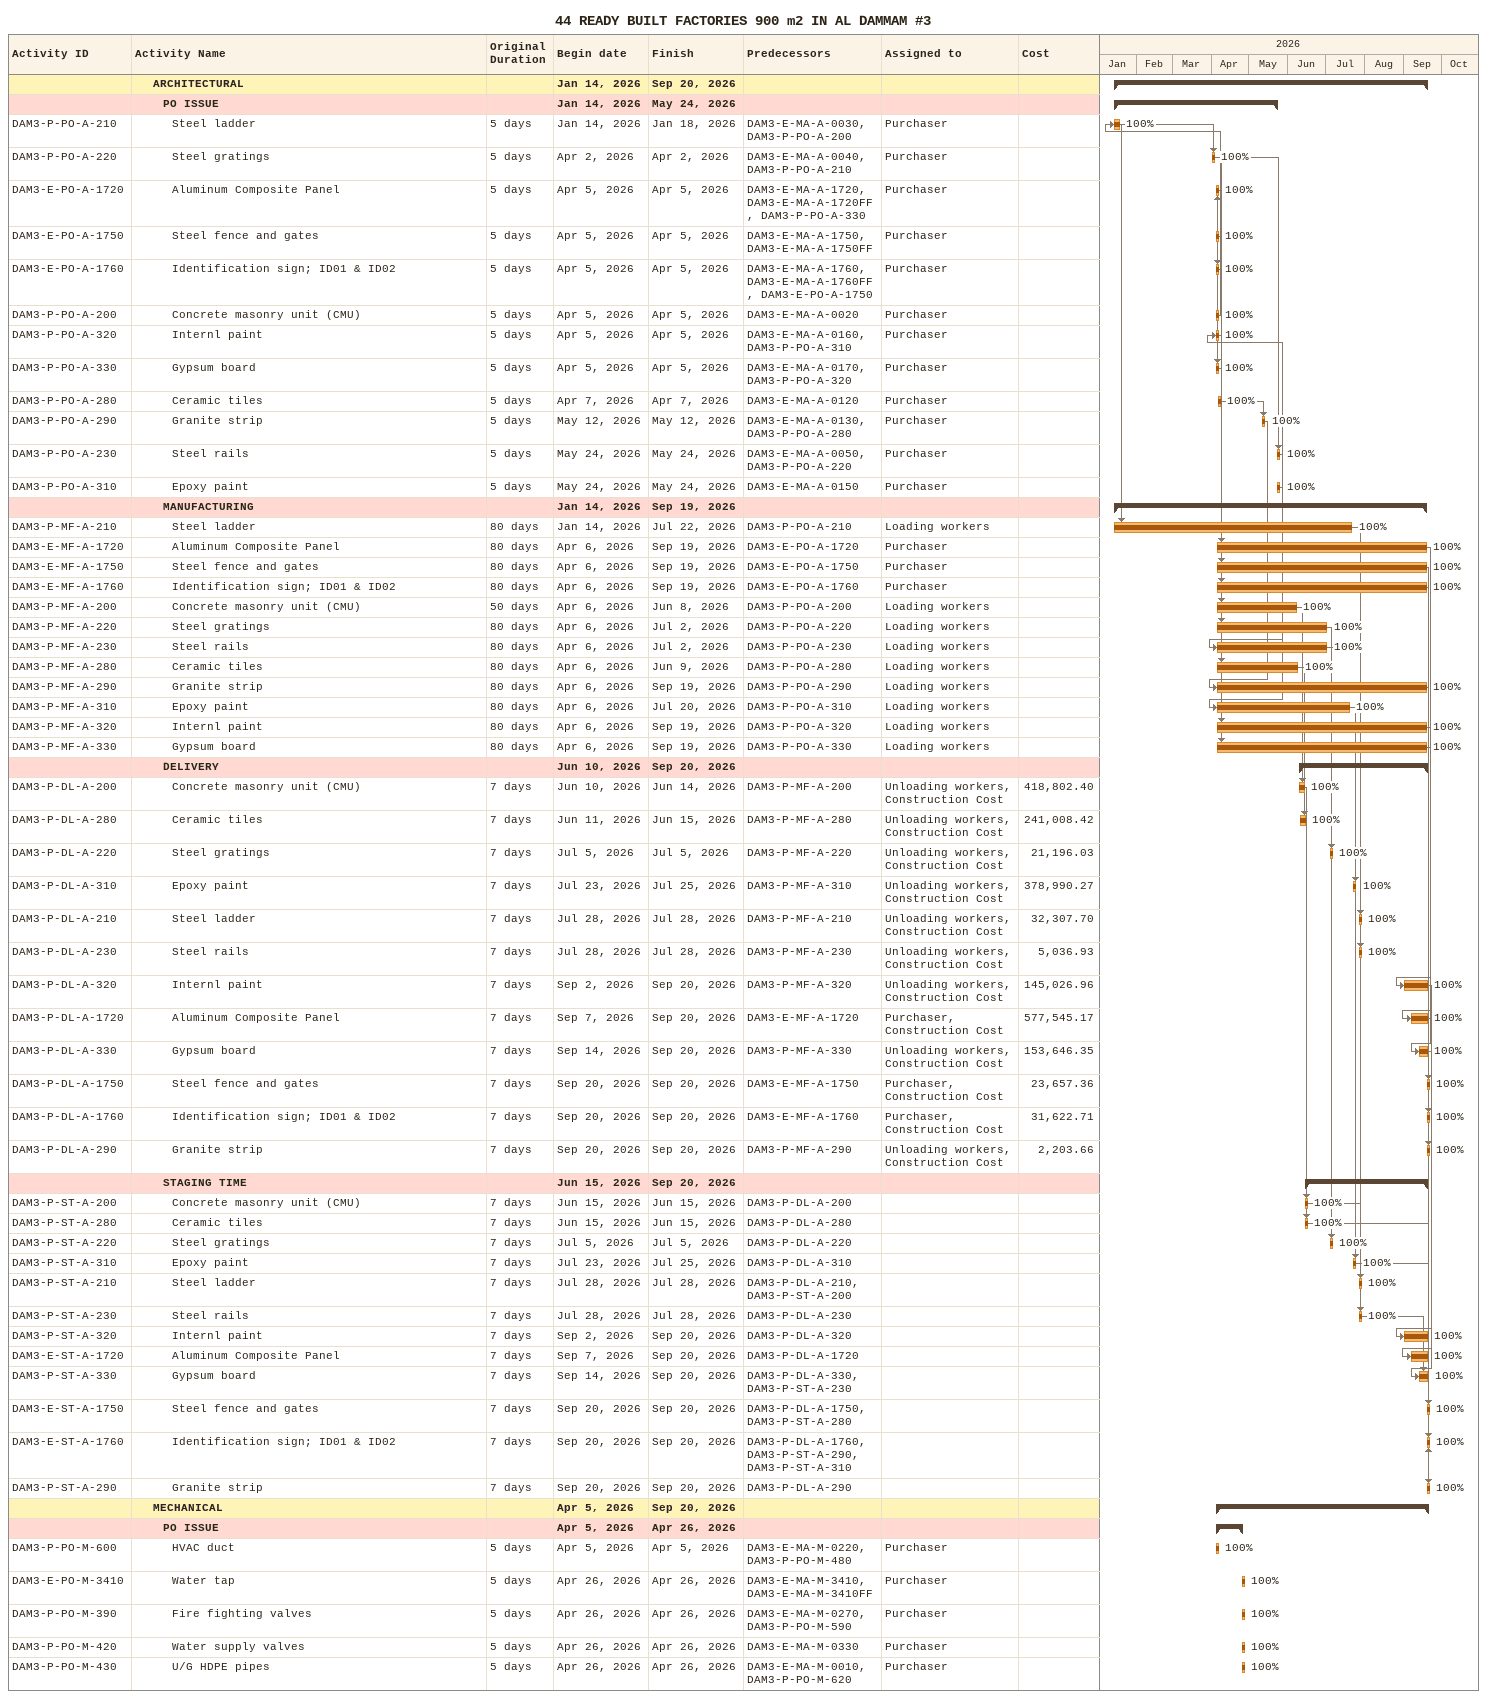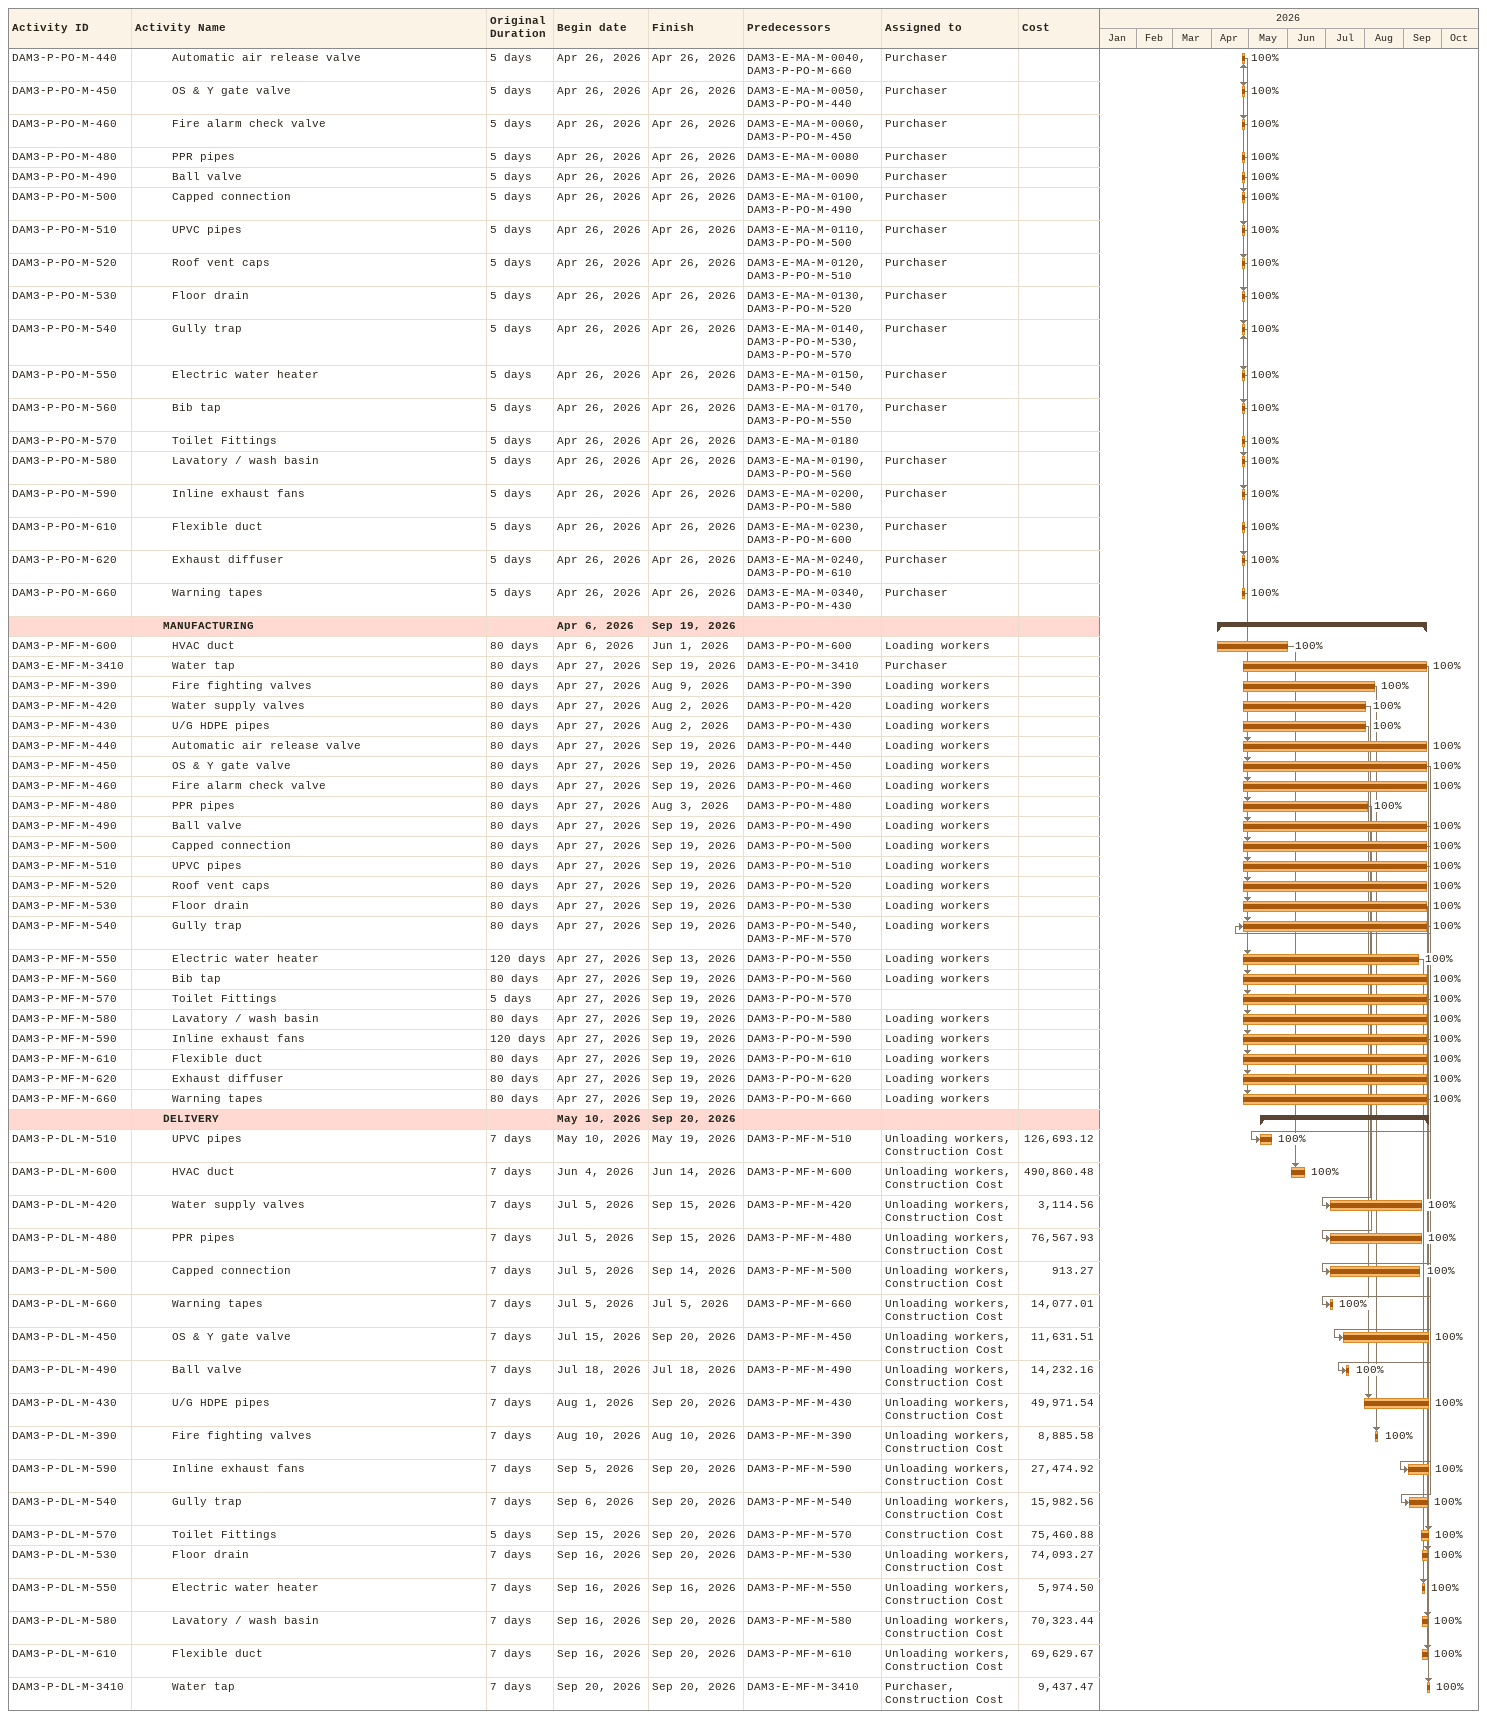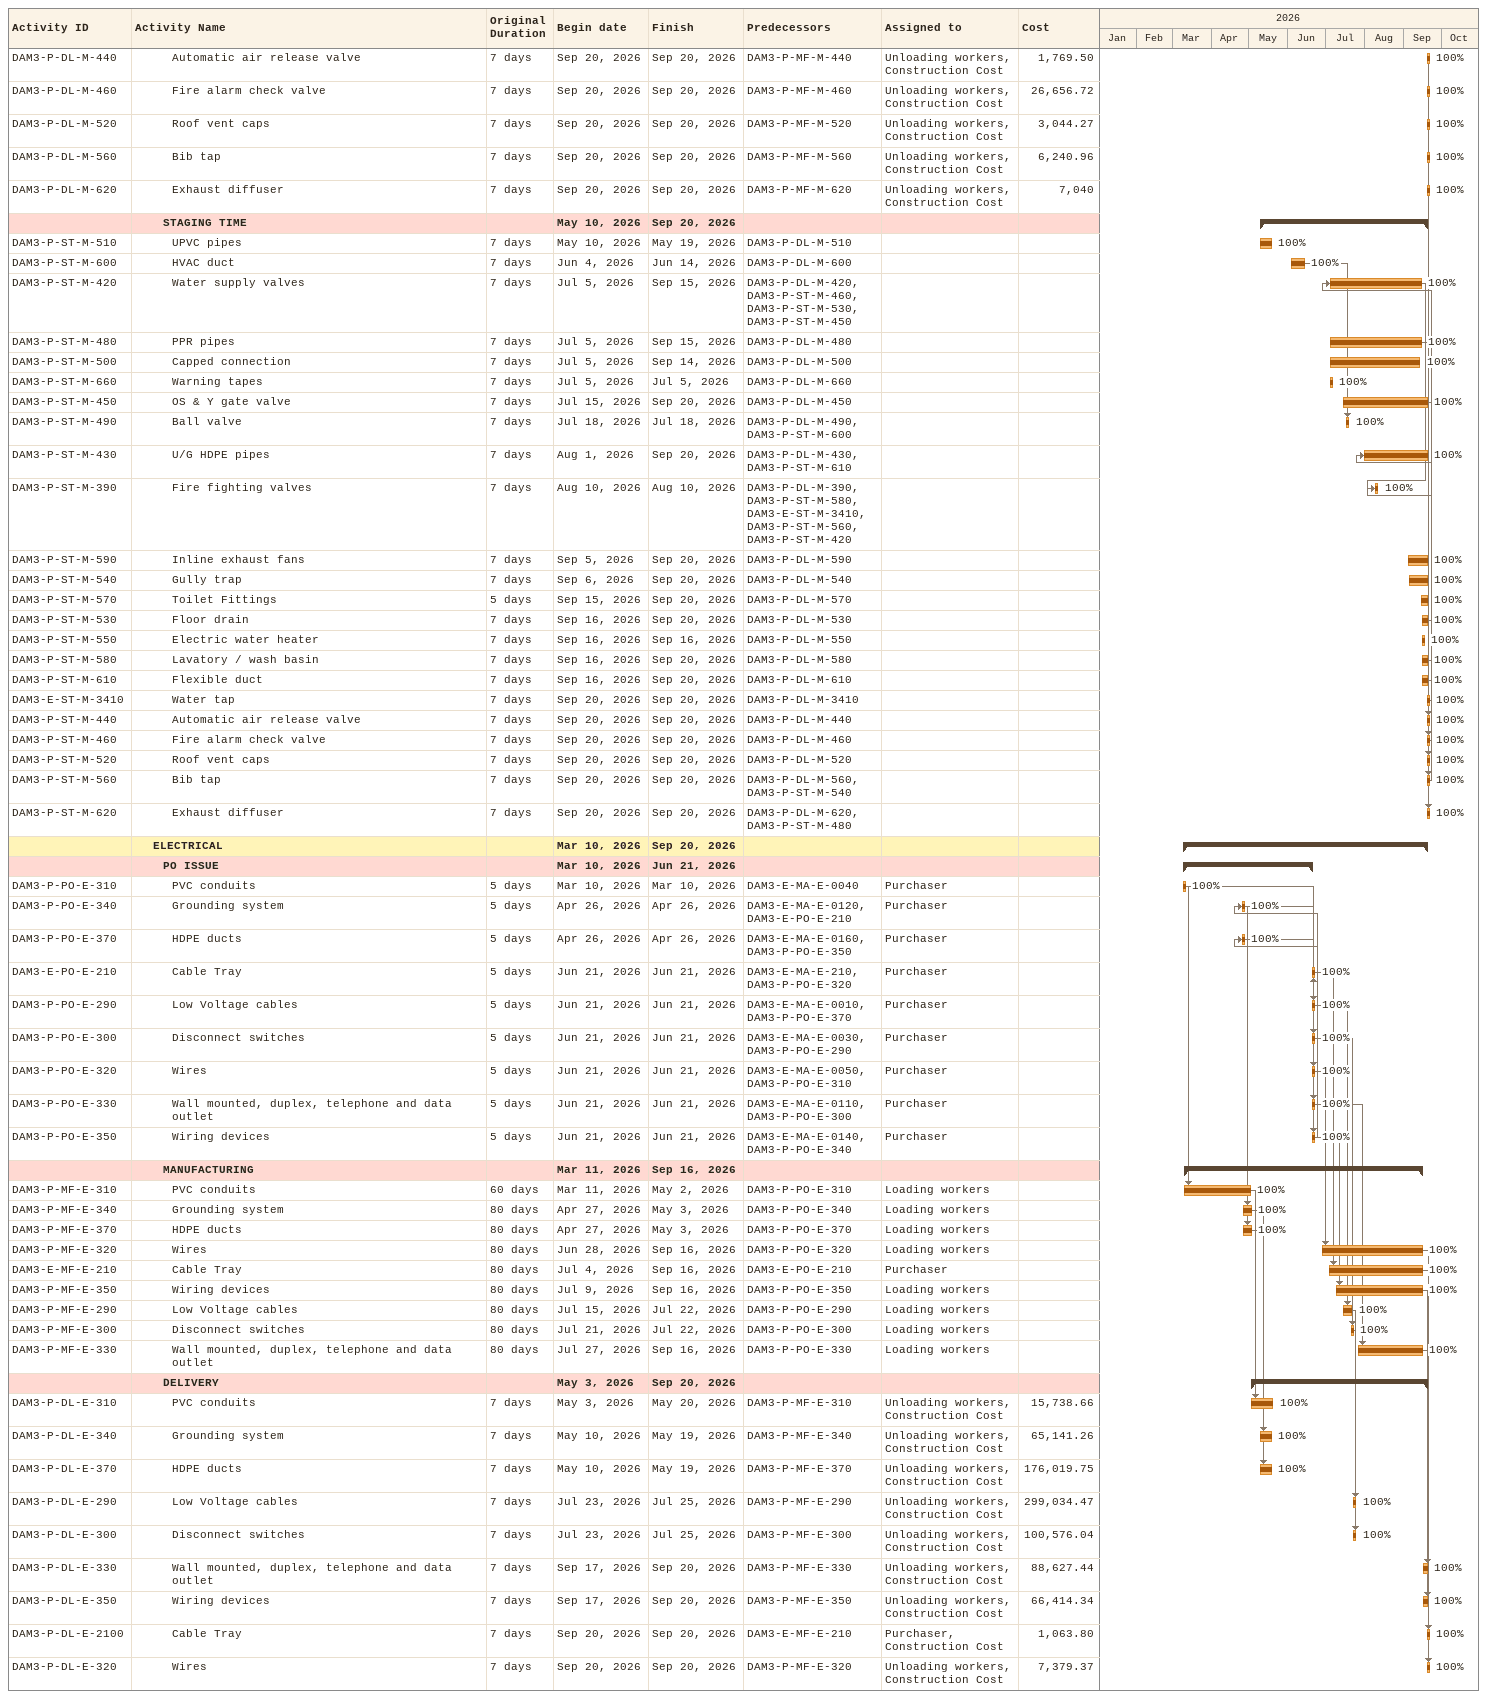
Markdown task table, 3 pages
44 READY BUILT FACTORIES 900 m2 IN AL DAMMAM #3

| ID | Level | Task | Original duration | Start | Finish | Predecessors | Resources | % complete | Cost |
|---|---|---|---|---|---|---|---|---|---|
|  | 3 | **ARCHITECTURAL** |  | 2026-01-14 | 2026-09-20 |  |  |  |  |
|  | 4 | **PO ISSUE** |  | 2026-01-14 | 2026-05-24 |  |  |  |  |
| DAM3-P-PO-A-210 | 5 | Steel ladder | 5d | 2026-01-14 | 2026-01-18 | DAM3-E-MA-A-0030, DAM3-P-PO-A-200 | Purchaser | 100 |  |
| DAM3-P-PO-A-220 | 5 | Steel gratings | 5d | 2026-04-02 | 2026-04-02 | DAM3-E-MA-A-0040, DAM3-P-PO-A-210 | Purchaser | 100 |  |
| DAM3-E-PO-A-1720 | 5 | Aluminum Composite Panel | 5d | 2026-04-05 | 2026-04-05 | DAM3-E-MA-A-1720, DAM3-E-MA-A-1720FF, DAM3-P-PO-A-330 | Purchaser | 100 |  |
| DAM3-E-PO-A-1750 | 5 | Steel fence and gates | 5d | 2026-04-05 | 2026-04-05 | DAM3-E-MA-A-1750, DAM3-E-MA-A-1750FF | Purchaser | 100 |  |
| DAM3-E-PO-A-1760 | 5 | Identification sign; ID01 & ID02 | 5d | 2026-04-05 | 2026-04-05 | DAM3-E-MA-A-1760, DAM3-E-MA-A-1760FF, DAM3-E-PO-A-1750 | Purchaser | 100 |  |
| DAM3-P-PO-A-200 | 5 | Concrete masonry unit (CMU) | 5d | 2026-04-05 | 2026-04-05 | DAM3-E-MA-A-0020 | Purchaser | 100 |  |
| DAM3-P-PO-A-320 | 5 | Internl paint | 5d | 2026-04-05 | 2026-04-05 | DAM3-E-MA-A-0160, DAM3-P-PO-A-310 | Purchaser | 100 |  |
| DAM3-P-PO-A-330 | 5 | Gypsum board | 5d | 2026-04-05 | 2026-04-05 | DAM3-E-MA-A-0170, DAM3-P-PO-A-320 | Purchaser | 100 |  |
| DAM3-P-PO-A-280 | 5 | Ceramic tiles | 5d | 2026-04-07 | 2026-04-07 | DAM3-E-MA-A-0120 | Purchaser | 100 |  |
| DAM3-P-PO-A-290 | 5 | Granite strip | 5d | 2026-05-12 | 2026-05-12 | DAM3-E-MA-A-0130, DAM3-P-PO-A-280 | Purchaser | 100 |  |
| DAM3-P-PO-A-230 | 5 | Steel rails | 5d | 2026-05-24 | 2026-05-24 | DAM3-E-MA-A-0050, DAM3-P-PO-A-220 | Purchaser | 100 |  |
| DAM3-P-PO-A-310 | 5 | Epoxy paint | 5d | 2026-05-24 | 2026-05-24 | DAM3-E-MA-A-0150 | Purchaser | 100 |  |
|  | 4 | **MANUFACTURING** |  | 2026-01-14 | 2026-09-19 |  |  |  |  |
| DAM3-P-MF-A-210 | 5 | Steel ladder | 80d | 2026-01-14 | 2026-07-22 | DAM3-P-PO-A-210 | Loading workers | 100 |  |
| DAM3-E-MF-A-1720 | 5 | Aluminum Composite Panel | 80d | 2026-04-06 | 2026-09-19 | DAM3-E-PO-A-1720 | Purchaser | 100 |  |
| DAM3-E-MF-A-1750 | 5 | Steel fence and gates | 80d | 2026-04-06 | 2026-09-19 | DAM3-E-PO-A-1750 | Purchaser | 100 |  |
| DAM3-E-MF-A-1760 | 5 | Identification sign; ID01 & ID02 | 80d | 2026-04-06 | 2026-09-19 | DAM3-E-PO-A-1760 | Purchaser | 100 |  |
| DAM3-P-MF-A-200 | 5 | Concrete masonry unit (CMU) | 50d | 2026-04-06 | 2026-06-08 | DAM3-P-PO-A-200 | Loading workers | 100 |  |
| DAM3-P-MF-A-220 | 5 | Steel gratings | 80d | 2026-04-06 | 2026-07-02 | DAM3-P-PO-A-220 | Loading workers | 100 |  |
| DAM3-P-MF-A-230 | 5 | Steel rails | 80d | 2026-04-06 | 2026-07-02 | DAM3-P-PO-A-230 | Loading workers | 100 |  |
| DAM3-P-MF-A-280 | 5 | Ceramic tiles | 80d | 2026-04-06 | 2026-06-09 | DAM3-P-PO-A-280 | Loading workers | 100 |  |
| DAM3-P-MF-A-290 | 5 | Granite strip | 80d | 2026-04-06 | 2026-09-19 | DAM3-P-PO-A-290 | Loading workers | 100 |  |
| DAM3-P-MF-A-310 | 5 | Epoxy paint | 80d | 2026-04-06 | 2026-07-20 | DAM3-P-PO-A-310 | Loading workers | 100 |  |
| DAM3-P-MF-A-320 | 5 | Internl paint | 80d | 2026-04-06 | 2026-09-19 | DAM3-P-PO-A-320 | Loading workers | 100 |  |
| DAM3-P-MF-A-330 | 5 | Gypsum board | 80d | 2026-04-06 | 2026-09-19 | DAM3-P-PO-A-330 | Loading workers | 100 |  |
|  | 4 | **DELIVERY** |  | 2026-06-10 | 2026-09-20 |  |  |  |  |
| DAM3-P-DL-A-200 | 5 | Concrete masonry unit (CMU) | 7d | 2026-06-10 | 2026-06-14 | DAM3-P-MF-A-200 | Unloading workers, Construction Cost | 100 | 418802.40 |
| DAM3-P-DL-A-280 | 5 | Ceramic tiles | 7d | 2026-06-11 | 2026-06-15 | DAM3-P-MF-A-280 | Unloading workers, Construction Cost | 100 | 241008.42 |
| DAM3-P-DL-A-220 | 5 | Steel gratings | 7d | 2026-07-05 | 2026-07-05 | DAM3-P-MF-A-220 | Unloading workers, Construction Cost | 100 | 21196.03 |
| DAM3-P-DL-A-310 | 5 | Epoxy paint | 7d | 2026-07-23 | 2026-07-25 | DAM3-P-MF-A-310 | Unloading workers, Construction Cost | 100 | 378990.27 |
| DAM3-P-DL-A-210 | 5 | Steel ladder | 7d | 2026-07-28 | 2026-07-28 | DAM3-P-MF-A-210 | Unloading workers, Construction Cost | 100 | 32307.70 |
| DAM3-P-DL-A-230 | 5 | Steel rails | 7d | 2026-07-28 | 2026-07-28 | DAM3-P-MF-A-230 | Unloading workers, Construction Cost | 100 | 5036.93 |
| DAM3-P-DL-A-320 | 5 | Internl paint | 7d | 2026-09-02 | 2026-09-20 | DAM3-P-MF-A-320 | Unloading workers, Construction Cost | 100 | 145026.96 |
| DAM3-P-DL-A-1720 | 5 | Aluminum Composite Panel | 7d | 2026-09-07 | 2026-09-20 | DAM3-E-MF-A-1720 | Purchaser, Construction Cost | 100 | 577545.17 |
| DAM3-P-DL-A-330 | 5 | Gypsum board | 7d | 2026-09-14 | 2026-09-20 | DAM3-P-MF-A-330 | Unloading workers, Construction Cost | 100 | 153646.35 |
| DAM3-P-DL-A-1750 | 5 | Steel fence and gates | 7d | 2026-09-20 | 2026-09-20 | DAM3-E-MF-A-1750 | Purchaser, Construction Cost | 100 | 23657.36 |
| DAM3-P-DL-A-1760 | 5 | Identification sign; ID01 & ID02 | 7d | 2026-09-20 | 2026-09-20 | DAM3-E-MF-A-1760 | Purchaser, Construction Cost | 100 | 31622.71 |
| DAM3-P-DL-A-290 | 5 | Granite strip | 7d | 2026-09-20 | 2026-09-20 | DAM3-P-MF-A-290 | Unloading workers, Construction Cost | 100 | 2203.66 |
|  | 4 | **STAGING TIME** |  | 2026-06-15 | 2026-09-20 |  |  |  |  |
| DAM3-P-ST-A-200 | 5 | Concrete masonry unit (CMU) | 7d | 2026-06-15 | 2026-06-15 | DAM3-P-DL-A-200 |  | 100 |  |
| DAM3-P-ST-A-280 | 5 | Ceramic tiles | 7d | 2026-06-15 | 2026-06-15 | DAM3-P-DL-A-280 |  | 100 |  |
| DAM3-P-ST-A-220 | 5 | Steel gratings | 7d | 2026-07-05 | 2026-07-05 | DAM3-P-DL-A-220 |  | 100 |  |
| DAM3-P-ST-A-310 | 5 | Epoxy paint | 7d | 2026-07-23 | 2026-07-25 | DAM3-P-DL-A-310 |  | 100 |  |
| DAM3-P-ST-A-210 | 5 | Steel ladder | 7d | 2026-07-28 | 2026-07-28 | DAM3-P-DL-A-210, DAM3-P-ST-A-200 |  | 100 |  |
| DAM3-P-ST-A-230 | 5 | Steel rails | 7d | 2026-07-28 | 2026-07-28 | DAM3-P-DL-A-230 |  | 100 |  |
| DAM3-P-ST-A-320 | 5 | Internl paint | 7d | 2026-09-02 | 2026-09-20 | DAM3-P-DL-A-320 |  | 100 |  |
| DAM3-E-ST-A-1720 | 5 | Aluminum Composite Panel | 7d | 2026-09-07 | 2026-09-20 | DAM3-P-DL-A-1720 |  | 100 |  |
| DAM3-P-ST-A-330 | 5 | Gypsum board | 7d | 2026-09-14 | 2026-09-20 | DAM3-P-DL-A-330, DAM3-P-ST-A-230 |  | 100 |  |
| DAM3-E-ST-A-1750 | 5 | Steel fence and gates | 7d | 2026-09-20 | 2026-09-20 | DAM3-P-DL-A-1750, DAM3-P-ST-A-280 |  | 100 |  |
| DAM3-E-ST-A-1760 | 5 | Identification sign; ID01 & ID02 | 7d | 2026-09-20 | 2026-09-20 | DAM3-P-DL-A-1760, DAM3-P-ST-A-290, DAM3-P-ST-A-310 |  | 100 |  |
| DAM3-P-ST-A-290 | 5 | Granite strip | 7d | 2026-09-20 | 2026-09-20 | DAM3-P-DL-A-290 |  | 100 |  |
|  | 3 | **MECHANICAL** |  | 2026-04-05 | 2026-09-20 |  |  |  |  |
|  | 4 | **PO ISSUE** |  | 2026-04-05 | 2026-04-26 |  |  |  |  |
| DAM3-P-PO-M-600 | 5 | HVAC duct | 5d | 2026-04-05 | 2026-04-05 | DAM3-E-MA-M-0220, DAM3-P-PO-M-480 | Purchaser | 100 |  |
| DAM3-E-PO-M-3410 | 5 | Water tap | 5d | 2026-04-26 | 2026-04-26 | DAM3-E-MA-M-3410, DAM3-E-MA-M-3410FF | Purchaser | 100 |  |
| DAM3-P-PO-M-390 | 5 | Fire fighting valves | 5d | 2026-04-26 | 2026-04-26 | DAM3-E-MA-M-0270, DAM3-P-PO-M-590 | Purchaser | 100 |  |
| DAM3-P-PO-M-420 | 5 | Water supply valves | 5d | 2026-04-26 | 2026-04-26 | DAM3-E-MA-M-0330 | Purchaser | 100 |  |
| DAM3-P-PO-M-430 | 5 | U/G HDPE pipes | 5d | 2026-04-26 | 2026-04-26 | DAM3-E-MA-M-0010, DAM3-P-PO-M-620 | Purchaser | 100 |  |
| DAM3-P-PO-M-440 | 5 | Automatic air release valve | 5d | 2026-04-26 | 2026-04-26 | DAM3-E-MA-M-0040, DAM3-P-PO-M-660 | Purchaser | 100 |  |
| DAM3-P-PO-M-450 | 5 | OS & Y gate valve | 5d | 2026-04-26 | 2026-04-26 | DAM3-E-MA-M-0050, DAM3-P-PO-M-440 | Purchaser | 100 |  |
| DAM3-P-PO-M-460 | 5 | Fire alarm check valve | 5d | 2026-04-26 | 2026-04-26 | DAM3-E-MA-M-0060, DAM3-P-PO-M-450 | Purchaser | 100 |  |
| DAM3-P-PO-M-480 | 5 | PPR pipes | 5d | 2026-04-26 | 2026-04-26 | DAM3-E-MA-M-0080 | Purchaser | 100 |  |
| DAM3-P-PO-M-490 | 5 | Ball valve | 5d | 2026-04-26 | 2026-04-26 | DAM3-E-MA-M-0090 | Purchaser | 100 |  |
| DAM3-P-PO-M-500 | 5 | Capped connection | 5d | 2026-04-26 | 2026-04-26 | DAM3-E-MA-M-0100, DAM3-P-PO-M-490 | Purchaser | 100 |  |
| DAM3-P-PO-M-510 | 5 | UPVC pipes | 5d | 2026-04-26 | 2026-04-26 | DAM3-E-MA-M-0110, DAM3-P-PO-M-500 | Purchaser | 100 |  |
| DAM3-P-PO-M-520 | 5 | Roof vent caps | 5d | 2026-04-26 | 2026-04-26 | DAM3-E-MA-M-0120, DAM3-P-PO-M-510 | Purchaser | 100 |  |
| DAM3-P-PO-M-530 | 5 | Floor drain | 5d | 2026-04-26 | 2026-04-26 | DAM3-E-MA-M-0130, DAM3-P-PO-M-520 | Purchaser | 100 |  |
| DAM3-P-PO-M-540 | 5 | Gully trap | 5d | 2026-04-26 | 2026-04-26 | DAM3-E-MA-M-0140, DAM3-P-PO-M-530, DAM3-P-PO-M-570 | Purchaser | 100 |  |
| DAM3-P-PO-M-550 | 5 | Electric water heater | 5d | 2026-04-26 | 2026-04-26 | DAM3-E-MA-M-0150, DAM3-P-PO-M-540 | Purchaser | 100 |  |
| DAM3-P-PO-M-560 | 5 | Bib tap | 5d | 2026-04-26 | 2026-04-26 | DAM3-E-MA-M-0170, DAM3-P-PO-M-550 | Purchaser | 100 |  |
| DAM3-P-PO-M-570 | 5 | Toilet Fittings | 5d | 2026-04-26 | 2026-04-26 | DAM3-E-MA-M-0180 |  | 100 |  |
| DAM3-P-PO-M-580 | 5 | Lavatory / wash basin | 5d | 2026-04-26 | 2026-04-26 | DAM3-E-MA-M-0190, DAM3-P-PO-M-560 | Purchaser | 100 |  |
| DAM3-P-PO-M-590 | 5 | Inline exhaust fans | 5d | 2026-04-26 | 2026-04-26 | DAM3-E-MA-M-0200, DAM3-P-PO-M-580 | Purchaser | 100 |  |
| DAM3-P-PO-M-610 | 5 | Flexible duct | 5d | 2026-04-26 | 2026-04-26 | DAM3-E-MA-M-0230, DAM3-P-PO-M-600 | Purchaser | 100 |  |
| DAM3-P-PO-M-620 | 5 | Exhaust diffuser | 5d | 2026-04-26 | 2026-04-26 | DAM3-E-MA-M-0240, DAM3-P-PO-M-610 | Purchaser | 100 |  |
| DAM3-P-PO-M-660 | 5 | Warning tapes | 5d | 2026-04-26 | 2026-04-26 | DAM3-E-MA-M-0340, DAM3-P-PO-M-430 | Purchaser | 100 |  |
|  | 4 | **MANUFACTURING** |  | 2026-04-06 | 2026-09-19 |  |  |  |  |
| DAM3-P-MF-M-600 | 5 | HVAC duct | 80d | 2026-04-06 | 2026-06-01 | DAM3-P-PO-M-600 | Loading workers | 100 |  |
| DAM3-E-MF-M-3410 | 5 | Water tap | 80d | 2026-04-27 | 2026-09-19 | DAM3-E-PO-M-3410 | Purchaser | 100 |  |
| DAM3-P-MF-M-390 | 5 | Fire fighting valves | 80d | 2026-04-27 | 2026-08-09 | DAM3-P-PO-M-390 | Loading workers | 100 |  |
| DAM3-P-MF-M-420 | 5 | Water supply valves | 80d | 2026-04-27 | 2026-08-02 | DAM3-P-PO-M-420 | Loading workers | 100 |  |
| DAM3-P-MF-M-430 | 5 | U/G HDPE pipes | 80d | 2026-04-27 | 2026-08-02 | DAM3-P-PO-M-430 | Loading workers | 100 |  |
| DAM3-P-MF-M-440 | 5 | Automatic air release valve | 80d | 2026-04-27 | 2026-09-19 | DAM3-P-PO-M-440 | Loading workers | 100 |  |
| DAM3-P-MF-M-450 | 5 | OS & Y gate valve | 80d | 2026-04-27 | 2026-09-19 | DAM3-P-PO-M-450 | Loading workers | 100 |  |
| DAM3-P-MF-M-460 | 5 | Fire alarm check valve | 80d | 2026-04-27 | 2026-09-19 | DAM3-P-PO-M-460 | Loading workers | 100 |  |
| DAM3-P-MF-M-480 | 5 | PPR pipes | 80d | 2026-04-27 | 2026-08-03 | DAM3-P-PO-M-480 | Loading workers | 100 |  |
| DAM3-P-MF-M-490 | 5 | Ball valve | 80d | 2026-04-27 | 2026-09-19 | DAM3-P-PO-M-490 | Loading workers | 100 |  |
| DAM3-P-MF-M-500 | 5 | Capped connection | 80d | 2026-04-27 | 2026-09-19 | DAM3-P-PO-M-500 | Loading workers | 100 |  |
| DAM3-P-MF-M-510 | 5 | UPVC pipes | 80d | 2026-04-27 | 2026-09-19 | DAM3-P-PO-M-510 | Loading workers | 100 |  |
| DAM3-P-MF-M-520 | 5 | Roof vent caps | 80d | 2026-04-27 | 2026-09-19 | DAM3-P-PO-M-520 | Loading workers | 100 |  |
| DAM3-P-MF-M-530 | 5 | Floor drain | 80d | 2026-04-27 | 2026-09-19 | DAM3-P-PO-M-530 | Loading workers | 100 |  |
| DAM3-P-MF-M-540 | 5 | Gully trap | 80d | 2026-04-27 | 2026-09-19 | DAM3-P-PO-M-540, DAM3-P-MF-M-570 | Loading workers | 100 |  |
| DAM3-P-MF-M-550 | 5 | Electric water heater | 120d | 2026-04-27 | 2026-09-13 | DAM3-P-PO-M-550 | Loading workers | 100 |  |
| DAM3-P-MF-M-560 | 5 | Bib tap | 80d | 2026-04-27 | 2026-09-19 | DAM3-P-PO-M-560 | Loading workers | 100 |  |
| DAM3-P-MF-M-570 | 5 | Toilet Fittings | 5d | 2026-04-27 | 2026-09-19 | DAM3-P-PO-M-570 |  | 100 |  |
| DAM3-P-MF-M-580 | 5 | Lavatory / wash basin | 80d | 2026-04-27 | 2026-09-19 | DAM3-P-PO-M-580 | Loading workers | 100 |  |
| DAM3-P-MF-M-590 | 5 | Inline exhaust fans | 120d | 2026-04-27 | 2026-09-19 | DAM3-P-PO-M-590 | Loading workers | 100 |  |
| DAM3-P-MF-M-610 | 5 | Flexible duct | 80d | 2026-04-27 | 2026-09-19 | DAM3-P-PO-M-610 | Loading workers | 100 |  |
| DAM3-P-MF-M-620 | 5 | Exhaust diffuser | 80d | 2026-04-27 | 2026-09-19 | DAM3-P-PO-M-620 | Loading workers | 100 |  |
| DAM3-P-MF-M-660 | 5 | Warning tapes | 80d | 2026-04-27 | 2026-09-19 | DAM3-P-PO-M-660 | Loading workers | 100 |  |
|  | 4 | **DELIVERY** |  | 2026-05-10 | 2026-09-20 |  |  |  |  |
| DAM3-P-DL-M-510 | 5 | UPVC pipes | 7d | 2026-05-10 | 2026-05-19 | DAM3-P-MF-M-510 | Unloading workers, Construction Cost | 100 | 126693.12 |
| DAM3-P-DL-M-600 | 5 | HVAC duct | 7d | 2026-06-04 | 2026-06-14 | DAM3-P-MF-M-600 | Unloading workers, Construction Cost | 100 | 490860.48 |
| DAM3-P-DL-M-420 | 5 | Water supply valves | 7d | 2026-07-05 | 2026-09-15 | DAM3-P-MF-M-420 | Unloading workers, Construction Cost | 100 | 3114.56 |
| DAM3-P-DL-M-480 | 5 | PPR pipes | 7d | 2026-07-05 | 2026-09-15 | DAM3-P-MF-M-480 | Unloading workers, Construction Cost | 100 | 76567.93 |
| DAM3-P-DL-M-500 | 5 | Capped connection | 7d | 2026-07-05 | 2026-09-14 | DAM3-P-MF-M-500 | Unloading workers, Construction Cost | 100 | 913.27 |
| DAM3-P-DL-M-660 | 5 | Warning tapes | 7d | 2026-07-05 | 2026-07-05 | DAM3-P-MF-M-660 | Unloading workers, Construction Cost | 100 | 14077.01 |
| DAM3-P-DL-M-450 | 5 | OS & Y gate valve | 7d | 2026-07-15 | 2026-09-20 | DAM3-P-MF-M-450 | Unloading workers, Construction Cost | 100 | 11631.51 |
| DAM3-P-DL-M-490 | 5 | Ball valve | 7d | 2026-07-18 | 2026-07-18 | DAM3-P-MF-M-490 | Unloading workers, Construction Cost | 100 | 14232.16 |
| DAM3-P-DL-M-430 | 5 | U/G HDPE pipes | 7d | 2026-08-01 | 2026-09-20 | DAM3-P-MF-M-430 | Unloading workers, Construction Cost | 100 | 49971.54 |
| DAM3-P-DL-M-390 | 5 | Fire fighting valves | 7d | 2026-08-10 | 2026-08-10 | DAM3-P-MF-M-390 | Unloading workers, Construction Cost | 100 | 8885.58 |
| DAM3-P-DL-M-590 | 5 | Inline exhaust fans | 7d | 2026-09-05 | 2026-09-20 | DAM3-P-MF-M-590 | Unloading workers, Construction Cost | 100 | 27474.92 |
| DAM3-P-DL-M-540 | 5 | Gully trap | 7d | 2026-09-06 | 2026-09-20 | DAM3-P-MF-M-540 | Unloading workers, Construction Cost | 100 | 15982.56 |
| DAM3-P-DL-M-570 | 5 | Toilet Fittings | 5d | 2026-09-15 | 2026-09-20 | DAM3-P-MF-M-570 | Construction Cost | 100 | 75460.88 |
| DAM3-P-DL-M-530 | 5 | Floor drain | 7d | 2026-09-16 | 2026-09-20 | DAM3-P-MF-M-530 | Unloading workers, Construction Cost | 100 | 74093.27 |
| DAM3-P-DL-M-550 | 5 | Electric water heater | 7d | 2026-09-16 | 2026-09-16 | DAM3-P-MF-M-550 | Unloading workers, Construction Cost | 100 | 5974.50 |
| DAM3-P-DL-M-580 | 5 | Lavatory / wash basin | 7d | 2026-09-16 | 2026-09-20 | DAM3-P-MF-M-580 | Unloading workers, Construction Cost | 100 | 70323.44 |
| DAM3-P-DL-M-610 | 5 | Flexible duct | 7d | 2026-09-16 | 2026-09-20 | DAM3-P-MF-M-610 | Unloading workers, Construction Cost | 100 | 69629.67 |
| DAM3-P-DL-M-3410 | 5 | Water tap | 7d | 2026-09-20 | 2026-09-20 | DAM3-E-MF-M-3410 | Purchaser, Construction Cost | 100 | 9437.47 |
| DAM3-P-DL-M-440 | 5 | Automatic air release valve | 7d | 2026-09-20 | 2026-09-20 | DAM3-P-MF-M-440 | Unloading workers, Construction Cost | 100 | 1769.50 |
| DAM3-P-DL-M-460 | 5 | Fire alarm check valve | 7d | 2026-09-20 | 2026-09-20 | DAM3-P-MF-M-460 | Unloading workers, Construction Cost | 100 | 26656.72 |
| DAM3-P-DL-M-520 | 5 | Roof vent caps | 7d | 2026-09-20 | 2026-09-20 | DAM3-P-MF-M-520 | Unloading workers, Construction Cost | 100 | 3044.27 |
| DAM3-P-DL-M-560 | 5 | Bib tap | 7d | 2026-09-20 | 2026-09-20 | DAM3-P-MF-M-560 | Unloading workers, Construction Cost | 100 | 6240.96 |
| DAM3-P-DL-M-620 | 5 | Exhaust diffuser | 7d | 2026-09-20 | 2026-09-20 | DAM3-P-MF-M-620 | Unloading workers, Construction Cost | 100 | 7040 |
|  | 4 | **STAGING TIME** |  | 2026-05-10 | 2026-09-20 |  |  |  |  |
| DAM3-P-ST-M-510 | 5 | UPVC pipes | 7d | 2026-05-10 | 2026-05-19 | DAM3-P-DL-M-510 |  | 100 |  |
| DAM3-P-ST-M-600 | 5 | HVAC duct | 7d | 2026-06-04 | 2026-06-14 | DAM3-P-DL-M-600 |  | 100 |  |
| DAM3-P-ST-M-420 | 5 | Water supply valves | 7d | 2026-07-05 | 2026-09-15 | DAM3-P-DL-M-420, DAM3-P-ST-M-460, DAM3-P-ST-M-530, DAM3-P-ST-M-450 |  | 100 |  |
| DAM3-P-ST-M-480 | 5 | PPR pipes | 7d | 2026-07-05 | 2026-09-15 | DAM3-P-DL-M-480 |  | 100 |  |
| DAM3-P-ST-M-500 | 5 | Capped connection | 7d | 2026-07-05 | 2026-09-14 | DAM3-P-DL-M-500 |  | 100 |  |
| DAM3-P-ST-M-660 | 5 | Warning tapes | 7d | 2026-07-05 | 2026-07-05 | DAM3-P-DL-M-660 |  | 100 |  |
| DAM3-P-ST-M-450 | 5 | OS & Y gate valve | 7d | 2026-07-15 | 2026-09-20 | DAM3-P-DL-M-450 |  | 100 |  |
| DAM3-P-ST-M-490 | 5 | Ball valve | 7d | 2026-07-18 | 2026-07-18 | DAM3-P-DL-M-490, DAM3-P-ST-M-600 |  | 100 |  |
| DAM3-P-ST-M-430 | 5 | U/G HDPE pipes | 7d | 2026-08-01 | 2026-09-20 | DAM3-P-DL-M-430, DAM3-P-ST-M-610 |  | 100 |  |
| DAM3-P-ST-M-390 | 5 | Fire fighting valves | 7d | 2026-08-10 | 2026-08-10 | DAM3-P-DL-M-390, DAM3-P-ST-M-580, DAM3-E-ST-M-3410, DAM3-P-ST-M-560, DAM3-P-ST-M-420 |  | 100 |  |
| DAM3-P-ST-M-590 | 5 | Inline exhaust fans | 7d | 2026-09-05 | 2026-09-20 | DAM3-P-DL-M-590 |  | 100 |  |
| DAM3-P-ST-M-540 | 5 | Gully trap | 7d | 2026-09-06 | 2026-09-20 | DAM3-P-DL-M-540 |  | 100 |  |
| DAM3-P-ST-M-570 | 5 | Toilet Fittings | 5d | 2026-09-15 | 2026-09-20 | DAM3-P-DL-M-570 |  | 100 |  |
| DAM3-P-ST-M-530 | 5 | Floor drain | 7d | 2026-09-16 | 2026-09-20 | DAM3-P-DL-M-530 |  | 100 |  |
| DAM3-P-ST-M-550 | 5 | Electric water heater | 7d | 2026-09-16 | 2026-09-16 | DAM3-P-DL-M-550 |  | 100 |  |
| DAM3-P-ST-M-580 | 5 | Lavatory / wash basin | 7d | 2026-09-16 | 2026-09-20 | DAM3-P-DL-M-580 |  | 100 |  |
| DAM3-P-ST-M-610 | 5 | Flexible duct | 7d | 2026-09-16 | 2026-09-20 | DAM3-P-DL-M-610 |  | 100 |  |
| DAM3-E-ST-M-3410 | 5 | Water tap | 7d | 2026-09-20 | 2026-09-20 | DAM3-P-DL-M-3410 |  | 100 |  |
| DAM3-P-ST-M-440 | 5 | Automatic air release valve | 7d | 2026-09-20 | 2026-09-20 | DAM3-P-DL-M-440 |  | 100 |  |
| DAM3-P-ST-M-460 | 5 | Fire alarm check valve | 7d | 2026-09-20 | 2026-09-20 | DAM3-P-DL-M-460 |  | 100 |  |
| DAM3-P-ST-M-520 | 5 | Roof vent caps | 7d | 2026-09-20 | 2026-09-20 | DAM3-P-DL-M-520 |  | 100 |  |
| DAM3-P-ST-M-560 | 5 | Bib tap | 7d | 2026-09-20 | 2026-09-20 | DAM3-P-DL-M-560, DAM3-P-ST-M-540 |  | 100 |  |
| DAM3-P-ST-M-620 | 5 | Exhaust diffuser | 7d | 2026-09-20 | 2026-09-20 | DAM3-P-DL-M-620, DAM3-P-ST-M-480 |  | 100 |  |
|  | 3 | **ELECTRICAL** |  | 2026-03-10 | 2026-09-20 |  |  |  |  |
|  | 4 | **PO ISSUE** |  | 2026-03-10 | 2026-06-21 |  |  |  |  |
| DAM3-P-PO-E-310 | 5 | PVC conduits | 5d | 2026-03-10 | 2026-03-10 | DAM3-E-MA-E-0040 | Purchaser | 100 |  |
| DAM3-P-PO-E-340 | 5 | Grounding system | 5d | 2026-04-26 | 2026-04-26 | DAM3-E-MA-E-0120, DAM3-E-PO-E-210 | Purchaser | 100 |  |
| DAM3-P-PO-E-370 | 5 | HDPE ducts | 5d | 2026-04-26 | 2026-04-26 | DAM3-E-MA-E-0160, DAM3-P-PO-E-350 | Purchaser | 100 |  |
| DAM3-E-PO-E-210 | 5 | Cable Tray | 5d | 2026-06-21 | 2026-06-21 | DAM3-E-MA-E-210, DAM3-P-PO-E-320 | Purchaser | 100 |  |
| DAM3-P-PO-E-290 | 5 | Low Voltage cables | 5d | 2026-06-21 | 2026-06-21 | DAM3-E-MA-E-0010, DAM3-P-PO-E-370 | Purchaser | 100 |  |
| DAM3-P-PO-E-300 | 5 | Disconnect switches | 5d | 2026-06-21 | 2026-06-21 | DAM3-E-MA-E-0030, DAM3-P-PO-E-290 | Purchaser | 100 |  |
| DAM3-P-PO-E-320 | 5 | Wires | 5d | 2026-06-21 | 2026-06-21 | DAM3-E-MA-E-0050, DAM3-P-PO-E-310 | Purchaser | 100 |  |
| DAM3-P-PO-E-330 | 5 | Wall mounted, duplex, telephone and data outlet | 5d | 2026-06-21 | 2026-06-21 | DAM3-E-MA-E-0110, DAM3-P-PO-E-300 | Purchaser | 100 |  |
| DAM3-P-PO-E-350 | 5 | Wiring devices | 5d | 2026-06-21 | 2026-06-21 | DAM3-E-MA-E-0140, DAM3-P-PO-E-340 | Purchaser | 100 |  |
|  | 4 | **MANUFACTURING** |  | 2026-03-11 | 2026-09-16 |  |  |  |  |
| DAM3-P-MF-E-310 | 5 | PVC conduits | 60d | 2026-03-11 | 2026-05-02 | DAM3-P-PO-E-310 | Loading workers | 100 |  |
| DAM3-P-MF-E-340 | 5 | Grounding system | 80d | 2026-04-27 | 2026-05-03 | DAM3-P-PO-E-340 | Loading workers | 100 |  |
| DAM3-P-MF-E-370 | 5 | HDPE ducts | 80d | 2026-04-27 | 2026-05-03 | DAM3-P-PO-E-370 | Loading workers | 100 |  |
| DAM3-P-MF-E-320 | 5 | Wires | 80d | 2026-06-28 | 2026-09-16 | DAM3-P-PO-E-320 | Loading workers | 100 |  |
| DAM3-E-MF-E-210 | 5 | Cable Tray | 80d | 2026-07-04 | 2026-09-16 | DAM3-E-PO-E-210 | Purchaser | 100 |  |
| DAM3-P-MF-E-350 | 5 | Wiring devices | 80d | 2026-07-09 | 2026-09-16 | DAM3-P-PO-E-350 | Loading workers | 100 |  |
| DAM3-P-MF-E-290 | 5 | Low Voltage cables | 80d | 2026-07-15 | 2026-07-22 | DAM3-P-PO-E-290 | Loading workers | 100 |  |
| DAM3-P-MF-E-300 | 5 | Disconnect switches | 80d | 2026-07-21 | 2026-07-22 | DAM3-P-PO-E-300 | Loading workers | 100 |  |
| DAM3-P-MF-E-330 | 5 | Wall mounted, duplex, telephone and data outlet | 80d | 2026-07-27 | 2026-09-16 | DAM3-P-PO-E-330 | Loading workers | 100 |  |
|  | 4 | **DELIVERY** |  | 2026-05-03 | 2026-09-20 |  |  |  |  |
| DAM3-P-DL-E-310 | 5 | PVC conduits | 7d | 2026-05-03 | 2026-05-20 | DAM3-P-MF-E-310 | Unloading workers, Construction Cost | 100 | 15738.66 |
| DAM3-P-DL-E-340 | 5 | Grounding system | 7d | 2026-05-10 | 2026-05-19 | DAM3-P-MF-E-340 | Unloading workers, Construction Cost | 100 | 65141.26 |
| DAM3-P-DL-E-370 | 5 | HDPE ducts | 7d | 2026-05-10 | 2026-05-19 | DAM3-P-MF-E-370 | Unloading workers, Construction Cost | 100 | 176019.75 |
| DAM3-P-DL-E-290 | 5 | Low Voltage cables | 7d | 2026-07-23 | 2026-07-25 | DAM3-P-MF-E-290 | Unloading workers, Construction Cost | 100 | 299034.47 |
| DAM3-P-DL-E-300 | 5 | Disconnect switches | 7d | 2026-07-23 | 2026-07-25 | DAM3-P-MF-E-300 | Unloading workers, Construction Cost | 100 | 100576.04 |
| DAM3-P-DL-E-330 | 5 | Wall mounted, duplex, telephone and data outlet | 7d | 2026-09-17 | 2026-09-20 | DAM3-P-MF-E-330 | Unloading workers, Construction Cost | 100 | 88627.44 |
| DAM3-P-DL-E-350 | 5 | Wiring devices | 7d | 2026-09-17 | 2026-09-20 | DAM3-P-MF-E-350 | Unloading workers, Construction Cost | 100 | 66414.34 |
| DAM3-P-DL-E-2100 | 5 | Cable Tray | 7d | 2026-09-20 | 2026-09-20 | DAM3-E-MF-E-210 | Purchaser, Construction Cost | 100 | 1063.80 |
| DAM3-P-DL-E-320 | 5 | Wires | 7d | 2026-09-20 | 2026-09-20 | DAM3-P-MF-E-320 | Unloading workers, Construction Cost | 100 | 7379.37 |
